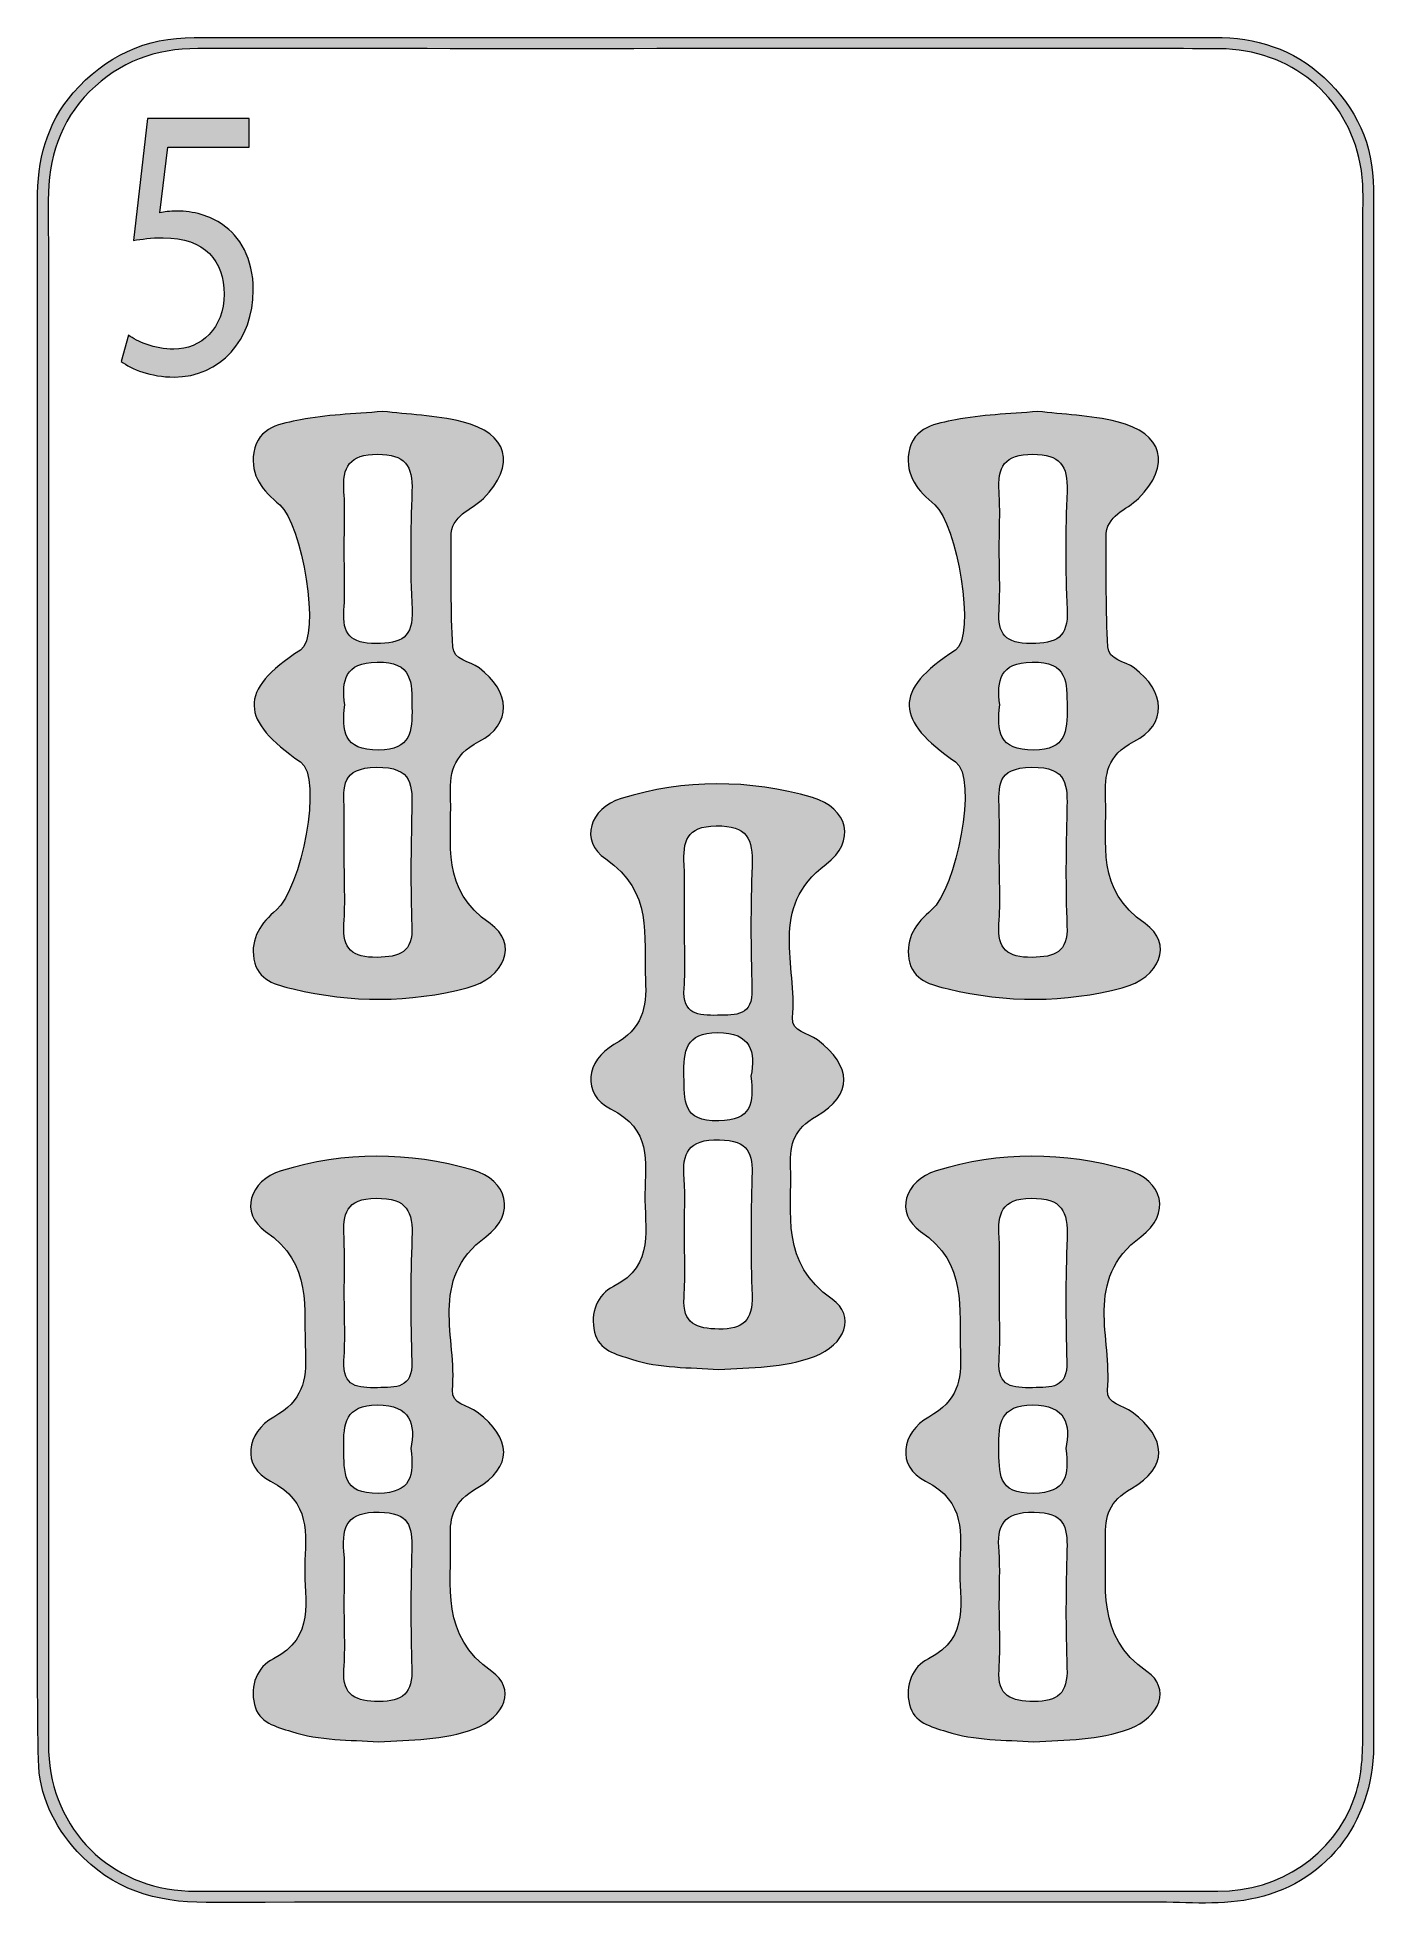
# Model space of a CAD drawing. Extents: x 2692 to 3002, y -981 to -547.
import ezdxf

# ---------------------------------------------------------------- set-up
doc = ezdxf.new("R2010")
doc.units = 0
doc.header["$MEASUREMENT"] = 0
doc.layers.add('Layer 1', color=7, linetype='Continuous', lineweight=0)

msp = doc.modelspace()

# ---------------------------------------------------------------- hatches: boundary and pattern name
at = {"layer": 'Layer 1', "true_color": 0x000000, "transparency": 33554687}
h = msp.add_hatch(color=18, dxfattribs=at)
h.dxf.hatch_style = 2
edge = h.paths.add_edge_path()
edge.add_spline(control_points=[(3000.02, -763.73), (3000.02, -763.73), (2999.97, -763.73), (2999.97, -763.73), (2999.97, -823.12), (2999.96, -882.52), (2999.98, -941.92), (2999.98, -946.93), (2999.68, -951.88), (2997.91, -956.65), (2993.11, -969.61), (2980.68, -978.05), (2966.25, -978.05), (2888.99, -978.04), (2811.72, -978.03), (2734.46, -978.02), (2731.91, -978.02), (2729.35, -978.08), (2726.8, -977.99), (2708.62, -977.34), (2694.94, -963.71), (2694.22, -945.55), (2694.18, -944.62), (2694.2, -943.7), (2694.2, -942.76), (2694.2, -823.39), (2694.22, -704.01), (2694.16, -584.63), (2694.16, -574.9), (2696.78, -566.36), (2703.78, -559.37), (2710.74, -552.44), (2719.15, -549.36), (2728.92, -549.37), (2785.88, -549.42), (2842.85, -549.39), (2899.8, -549.39), (2922.08, -549.39), (2944.36, -549.3), (2966.63, -549.43), (2983.18, -549.52), (2996.27, -560.34), (2999.38, -576.17), (3000.22, -580.41), (3000, -584.72), (3000.01, -589), (3000.02, -647.24), (3000.02, -705.49), (3000.02, -763.73)], knot_values=[0, 0, 0, 0, 1, 1, 1, 2, 2, 2, 3, 3, 3, 4, 4, 4, 5, 5, 5, 6, 6, 6, 7, 7, 7, 8, 8, 8, 9, 9, 9, 10, 10, 10, 11, 11, 11, 12, 12, 12, 13, 13, 13, 14, 14, 14, 15, 15, 15, 16, 16, 16, 16], degree=3, periodic=0)
edge = h.paths.add_edge_path()
edge.add_spline(control_points=[(3002.45, -815.57), (3002.45, -737.72), (3002.47, -659.87), (3002.45, -582.03), (3002.45, -571.72), (2998.5, -563.11), (2990.96, -556.11), (2983.78, -549.44), (2975.14, -546.77), (2965.49, -546.79), (2945.42, -546.82), (2925.35, -546.82), (2905.28, -546.82), (2846.22, -546.82), (2787.17, -546.8), (2728.11, -546.8), (2716.77, -546.8), (2707.39, -551.13), (2699.97, -559.69), (2693.69, -566.91), (2691.61, -575.42), (2691.63, -584.81), (2691.71, -644.33), (2691.67, -703.85), (2691.67, -763.36), (2691.67, -813.02), (2691.65, -862.68), (2691.68, -912.33), (2691.68, -924.04), (2691.61, -935.76), (2691.85, -947.47), (2692.02, -955.68), (2695.37, -962.72), (2700.89, -968.77), (2708.96, -977.63), (2719.16, -980.68), (2730.9, -980.65), (2803.87, -980.54), (2876.85, -980.63), (2949.82, -980.56), (2957.82, -980.54), (2965.88, -981.39), (2973.8, -979.92), (2990.84, -976.75), (3002.45, -962.3), (3002.46, -944.35), (3002.5, -901.43), (3002.45, -858.5), (3002.45, -815.57)], knot_values=[0, 0, 0, 0, 1, 1, 1, 2, 2, 2, 3, 3, 3, 4, 4, 4, 5, 5, 5, 6, 6, 6, 7, 7, 7, 8, 8, 8, 9, 9, 9, 10, 10, 10, 11, 11, 11, 12, 12, 12, 13, 13, 13, 14, 14, 14, 15, 15, 15, 16, 16, 16, 16], degree=3, periodic=0)
at = {"layer": 'Layer 1', "true_color": 0x831618, "transparency": 33554687}
h = msp.add_hatch(color=246, dxfattribs=at)
h.dxf.hatch_style = 2
edge = h.paths.add_edge_path()
edge.add_spline(control_points=[(2740.86, -572.35), (2740.86, -572.35), (2721.99, -572.35), (2721.99, -572.35), (2721.99, -572.35), (2720.09, -587.55), (2720.09, -587.55), (2721.23, -587.37), (2722.29, -587.19), (2724.12, -587.19), (2727.92, -587.19), (2731.73, -588.19), (2734.77, -590.37), (2738.65, -593.01), (2741.85, -598.11), (2741.85, -605.58), (2741.85, -617.14), (2734.16, -625.79), (2723.44, -625.79), (2718.03, -625.79), (2713.47, -623.97), (2711.11, -622.15), (2711.11, -622.15), (2712.78, -616.05), (2712.78, -616.05), (2714.84, -617.5), (2718.87, -619.32), (2723.36, -619.32), (2729.67, -619.32), (2735.08, -614.41), (2735.08, -606.49), (2735, -598.84), (2730.74, -593.38), (2720.85, -593.38), (2718.03, -593.38), (2715.83, -593.74), (2714, -594.01), (2714, -594.01), (2717.2, -565.61), (2717.2, -565.61), (2717.2, -565.61), (2740.86, -565.61), (2740.86, -565.61), (2740.86, -565.61), (2740.86, -572.35), (2740.86, -572.35)], knot_values=[0, 0, 0, 0, 1, 1, 1, 2, 2, 2, 3, 3, 3, 4, 4, 4, 5, 5, 5, 6, 6, 6, 7, 7, 7, 8, 8, 8, 9, 9, 9, 10, 10, 10, 11, 11, 11, 12, 12, 12, 13, 13, 13, 14, 14, 14, 15, 15, 15, 15], degree=3, periodic=0)
at = {"layer": 'Layer 1', "true_color": 0x0f592d, "transparency": 33554687}
h = msp.add_hatch(color=118, dxfattribs=at)
h.dxf.hatch_style = 2
edge = h.paths.add_edge_path()
edge.add_spline(control_points=[(2763.12, -702.08), (2762.4, -708.01), (2762.77, -712.66), (2771.03, -712.56), (2778.64, -712.47), (2778.8, -708.26), (2778.77, -702.64), (2778.74, -696.8), (2778.99, -691.96), (2770.64, -692.1), (2763.04, -692.23), (2762.43, -696.33), (2763.12, -702.08)], knot_values=[0, 0, 0, 0, 1, 1, 1, 2, 2, 2, 3, 3, 3, 4, 4, 4, 4], degree=3, periodic=0)
edge = h.paths.add_edge_path()
edge.add_spline(control_points=[(2763.01, -737.67), (2763.01, -742.8), (2763.29, -747.94), (2762.94, -753.05), (2762.53, -758.88), (2764.91, -760.87), (2770.64, -760.79), (2775.95, -760.71), (2779.01, -759.65), (2778.75, -753.43), (2778.38, -744.56), (2778.52, -735.66), (2778.72, -726.78), (2778.86, -720.9), (2779.09, -716.45), (2770.51, -716.56), (2762.29, -716.66), (2762.86, -721.09), (2762.98, -726.39), (2763.07, -730.15), (2763, -733.91), (2763.01, -737.67)], knot_values=[0, 0, 0, 0, 1, 1, 1, 2, 2, 2, 3, 3, 3, 4, 4, 4, 5, 5, 5, 6, 6, 6, 7, 7, 7, 7], degree=3, periodic=0)
edge = h.paths.add_edge_path()
edge.add_spline(control_points=[(2763, -665.74), (2763, -670.5), (2763.26, -675.27), (2762.94, -680), (2762.55, -685.61), (2764.46, -687.8), (2770.4, -687.78), (2776.32, -687.76), (2779.12, -686.41), (2778.78, -679.86), (2778.32, -670.71), (2778.4, -661.51), (2778.77, -652.35), (2779.01, -646.35), (2777.12, -643.76), (2770.77, -643.75), (2764.27, -643.75), (2762.51, -646.65), (2762.94, -652.5), (2763.26, -656.89), (2763, -661.32), (2763, -665.74)], knot_values=[0, 0, 0, 0, 1, 1, 1, 2, 2, 2, 3, 3, 3, 4, 4, 4, 5, 5, 5, 6, 6, 6, 7, 7, 7, 7], degree=3, periodic=0)
edge = h.paths.add_edge_path()
edge.add_spline(control_points=[(2772, -633.79), (2777.64, -634.48), (2784.21, -634.66), (2790.44, -636.2), (2801.23, -638.86), (2803.04, -646.3), (2795.37, -654.04), (2792.62, -656.81), (2787.79, -657.87), (2787.85, -663.01), (2787.94, -671.54), (2787.77, -680.08), (2788.25, -688.58), (2788.42, -691.6), (2792.24, -691.88), (2794.36, -693.46), (2801.71, -698.93), (2802.23, -706.57), (2794.33, -710.6), (2787.96, -713.85), (2787.56, -718.18), (2787.74, -723.85), (2788.08, -734.37), (2785.41, -745.02), (2796.92, -752.94), (2803.62, -757.54), (2800.39, -765.57), (2791.62, -767.87), (2778.21, -771.37), (2764.62, -771.39), (2751.12, -768.13), (2747.19, -767.18), (2742.83, -766.2), (2741.98, -761.22), (2741.15, -756.33), (2743.64, -752.81), (2747.25, -749.74), (2752.84, -745), (2758.19, -719), (2752.82, -715.31), (2738.87, -705.72), (2738.01, -698.78), (2752.81, -689.33), (2757.77, -686.16), (2753.03, -659.74), (2747.99, -655.53), (2744.14, -652.31), (2741.09, -648.76), (2741.96, -643.37), (2742.94, -637.26), (2748.42, -636.64), (2752.84, -635.74), (2758.82, -634.52), (2765.02, -634.44), (2772, -633.79)], knot_values=[0, 0, 0, 0, 1, 1, 1, 2, 2, 2, 3, 3, 3, 4, 4, 4, 5, 5, 5, 6, 6, 6, 7, 7, 7, 8, 8, 8, 9, 9, 9, 10, 10, 10, 11, 11, 11, 12, 12, 12, 13, 13, 13, 14, 14, 14, 15, 15, 15, 16, 16, 16, 17, 17, 17, 18, 18, 18, 18], degree=3, periodic=0)
h = msp.add_hatch(color=118, dxfattribs=at)
h.dxf.hatch_style = 2
edge = h.paths.add_edge_path()
edge.add_spline(control_points=[(2915.51, -702.08), (2914.8, -708.01), (2915.17, -712.66), (2923.43, -712.56), (2931.03, -712.47), (2931.2, -708.26), (2931.17, -702.64), (2931.14, -696.8), (2931.39, -691.96), (2923.03, -692.1), (2915.44, -692.23), (2914.83, -696.33), (2915.51, -702.08)], knot_values=[0, 0, 0, 0, 1, 1, 1, 2, 2, 2, 3, 3, 3, 4, 4, 4, 4], degree=3, periodic=0)
edge = h.paths.add_edge_path()
edge.add_spline(control_points=[(2915.41, -737.67), (2915.41, -742.8), (2915.69, -747.94), (2915.33, -753.05), (2914.93, -758.88), (2917.31, -760.87), (2923.04, -760.79), (2928.35, -760.71), (2931.41, -759.65), (2931.15, -753.43), (2930.78, -744.56), (2930.92, -735.66), (2931.12, -726.78), (2931.25, -720.9), (2931.49, -716.45), (2922.91, -716.56), (2914.68, -716.66), (2915.26, -721.09), (2915.38, -726.39), (2915.47, -730.15), (2915.4, -733.91), (2915.41, -737.67)], knot_values=[0, 0, 0, 0, 1, 1, 1, 2, 2, 2, 3, 3, 3, 4, 4, 4, 5, 5, 5, 6, 6, 6, 7, 7, 7, 7], degree=3, periodic=0)
edge = h.paths.add_edge_path()
edge.add_spline(control_points=[(2915.4, -665.74), (2915.4, -670.5), (2915.66, -675.27), (2915.34, -680), (2914.95, -685.61), (2916.86, -687.8), (2922.8, -687.78), (2928.72, -687.76), (2931.51, -686.41), (2931.18, -679.86), (2930.72, -670.71), (2930.8, -661.51), (2931.17, -652.35), (2931.41, -646.35), (2929.52, -643.76), (2923.17, -643.75), (2916.67, -643.75), (2914.9, -646.65), (2915.34, -652.5), (2915.66, -656.89), (2915.4, -661.32), (2915.4, -665.74)], knot_values=[0, 0, 0, 0, 1, 1, 1, 2, 2, 2, 3, 3, 3, 4, 4, 4, 5, 5, 5, 6, 6, 6, 7, 7, 7, 7], degree=3, periodic=0)
edge = h.paths.add_edge_path()
edge.add_spline(control_points=[(2924.39, -633.79), (2930.04, -634.48), (2936.61, -634.66), (2942.83, -636.2), (2953.63, -638.86), (2955.44, -646.3), (2947.77, -654.04), (2945.02, -656.81), (2940.19, -657.87), (2940.25, -663.01), (2940.34, -671.54), (2940.16, -680.08), (2940.64, -688.58), (2940.82, -691.6), (2944.64, -691.88), (2946.76, -693.46), (2954.1, -698.93), (2954.63, -706.57), (2946.73, -710.6), (2940.36, -713.85), (2939.96, -718.18), (2940.14, -723.85), (2940.48, -734.37), (2937.8, -745.02), (2949.32, -752.94), (2956.02, -757.54), (2952.78, -765.57), (2944.02, -767.87), (2930.61, -771.37), (2917.02, -771.39), (2903.52, -768.13), (2899.59, -767.18), (2895.22, -766.2), (2894.38, -761.22), (2893.55, -756.33), (2896.04, -752.81), (2899.65, -749.74), (2905.23, -745), (2910.59, -719), (2905.22, -715.31), (2891.27, -705.72), (2890.41, -698.78), (2905.2, -689.33), (2910.16, -686.16), (2905.43, -659.74), (2900.39, -655.53), (2896.54, -652.31), (2893.49, -648.76), (2894.36, -643.37), (2895.34, -637.26), (2900.82, -636.64), (2905.24, -635.74), (2911.22, -634.52), (2917.42, -634.44), (2924.39, -633.79)], knot_values=[0, 0, 0, 0, 1, 1, 1, 2, 2, 2, 3, 3, 3, 4, 4, 4, 5, 5, 5, 6, 6, 6, 7, 7, 7, 8, 8, 8, 9, 9, 9, 10, 10, 10, 11, 11, 11, 12, 12, 12, 13, 13, 13, 14, 14, 14, 15, 15, 15, 16, 16, 16, 17, 17, 17, 18, 18, 18, 18], degree=3, periodic=0)
at = {"layer": 'Layer 1', "true_color": 0x831618, "transparency": 33554687}
h = msp.add_hatch(color=246, dxfattribs=at)
h.dxf.hatch_style = 2
edge = h.paths.add_edge_path()
edge.add_spline(control_points=[(2857.62, -788.45), (2858.71, -782.84), (2857.78, -778.27), (2849.82, -778.29), (2842.45, -778.3), (2841.9, -782.59), (2842.04, -788.34), (2842.17, -794.05), (2841.54, -799), (2850.12, -798.85), (2857.8, -798.71), (2858.36, -794.76), (2857.62, -788.45)], knot_values=[0, 0, 0, 0, 1, 1, 1, 2, 2, 2, 3, 3, 3, 4, 4, 4, 4], degree=3, periodic=0)
edge = h.paths.add_edge_path()
edge.add_spline(control_points=[(2842.15, -752.61), (2842.15, -757.73), (2842.42, -762.88), (2842.08, -767.98), (2841.67, -774.14), (2845.32, -774.34), (2849.87, -774.27), (2854.22, -774.21), (2858.06, -774.48), (2857.86, -768.17), (2857.56, -758.61), (2857.53, -749.03), (2857.9, -739.47), (2858.13, -733.26), (2856.77, -730.12), (2849.54, -730.2), (2842.48, -730.29), (2841.82, -733.86), (2842.09, -739.28), (2842.31, -743.71), (2842.13, -748.16), (2842.15, -752.61)], knot_values=[0, 0, 0, 0, 1, 1, 1, 2, 2, 2, 3, 3, 3, 4, 4, 4, 5, 5, 5, 6, 6, 6, 7, 7, 7, 7], degree=3, periodic=0)
edge = h.paths.add_edge_path()
edge.add_spline(control_points=[(2842.14, -824.59), (2842.14, -829.69), (2842.42, -834.8), (2842.07, -839.87), (2841.64, -846.07), (2844.96, -847.2), (2850.17, -847.27), (2855.78, -847.34), (2858.1, -845.26), (2857.88, -839.47), (2857.55, -830.31), (2857.6, -821.12), (2857.87, -811.96), (2858.04, -806.39), (2857.16, -803.34), (2850.28, -803.23), (2842.96, -803.12), (2841.59, -806.25), (2842.07, -812.37), (2842.39, -816.42), (2842.13, -820.52), (2842.14, -824.59)], knot_values=[0, 0, 0, 0, 1, 1, 1, 2, 2, 2, 3, 3, 3, 4, 4, 4, 5, 5, 5, 6, 6, 6, 7, 7, 7, 7], degree=3, periodic=0)
edge = h.paths.add_edge_path()
edge.add_spline(control_points=[(2850.13, -856.67), (2843.33, -856.14), (2836.45, -856.44), (2829.83, -854.27), (2826.22, -853.09), (2822.28, -852.28), (2821.24, -847.97), (2820.16, -843.51), (2821.87, -839.23), (2825.66, -837.33), (2835.5, -832.39), (2832.79, -823.66), (2832.95, -815.83), (2833.1, -808.25), (2834.54, -800.86), (2824.97, -796.04), (2818.12, -792.58), (2819.32, -784.7), (2825.76, -781.09), (2832.42, -777.36), (2833.4, -772.63), (2833.09, -766.07), (2832.6, -755.81), (2834.95, -745.46), (2823.83, -737.9), (2817.69, -733.72), (2820.09, -726.09), (2827.46, -723.82), (2842.16, -719.28), (2857.19, -719.36), (2871.93, -723.61), (2880.24, -726.02), (2882.23, -733.84), (2875.09, -739.14), (2861.53, -749.2), (2868.5, -762.72), (2867.3, -774.82), (2866.98, -778.08), (2870.99, -778.39), (2873.08, -779.97), (2881.15, -786.07), (2881.49, -792.74), (2872.86, -797.74), (2867.74, -800.7), (2866.66, -804.08), (2866.84, -809.25), (2867.24, -820.45), (2864.37, -831.89), (2876.49, -840.3), (2882.07, -844.17), (2879.58, -850.94), (2872.4, -853.62), (2865.22, -856.31), (2857.63, -856.21), (2850.13, -856.67)], knot_values=[0, 0, 0, 0, 1, 1, 1, 2, 2, 2, 3, 3, 3, 4, 4, 4, 5, 5, 5, 6, 6, 6, 7, 7, 7, 8, 8, 8, 9, 9, 9, 10, 10, 10, 11, 11, 11, 12, 12, 12, 13, 13, 13, 14, 14, 14, 15, 15, 15, 16, 16, 16, 17, 17, 17, 18, 18, 18, 18], degree=3, periodic=0)
at = {"layer": 'Layer 1', "true_color": 0x0f592d, "transparency": 33554687}
h = msp.add_hatch(color=118, dxfattribs=at)
h.dxf.hatch_style = 2
edge = h.paths.add_edge_path()
edge.add_spline(control_points=[(2778.5, -875.08), (2779.58, -869.46), (2778.65, -864.9), (2770.69, -864.92), (2763.32, -864.93), (2762.77, -869.22), (2762.91, -874.96), (2763.04, -880.68), (2762.41, -885.63), (2770.99, -885.48), (2778.67, -885.34), (2779.23, -881.39), (2778.5, -875.08)], knot_values=[0, 0, 0, 0, 1, 1, 1, 2, 2, 2, 3, 3, 3, 4, 4, 4, 4], degree=3, periodic=0)
edge = h.paths.add_edge_path()
edge.add_spline(control_points=[(2763.02, -839.23), (2763.02, -844.36), (2763.29, -849.51), (2762.95, -854.61), (2762.54, -860.76), (2766.2, -860.97), (2770.74, -860.9), (2775.09, -860.84), (2778.93, -861.11), (2778.73, -854.8), (2778.43, -845.24), (2778.4, -835.66), (2778.77, -826.1), (2779, -819.88), (2777.64, -816.75), (2770.42, -816.83), (2763.35, -816.92), (2762.69, -820.49), (2762.96, -825.91), (2763.18, -830.34), (2763, -834.79), (2763.02, -839.23)], knot_values=[0, 0, 0, 0, 1, 1, 1, 2, 2, 2, 3, 3, 3, 4, 4, 4, 5, 5, 5, 6, 6, 6, 7, 7, 7, 7], degree=3, periodic=0)
edge = h.paths.add_edge_path()
edge.add_spline(control_points=[(2763.01, -911.22), (2763.01, -916.32), (2763.29, -921.43), (2762.94, -926.5), (2762.51, -932.7), (2765.83, -933.83), (2771.04, -933.9), (2776.65, -933.97), (2778.97, -931.89), (2778.75, -926.1), (2778.42, -916.94), (2778.47, -907.75), (2778.74, -898.59), (2778.91, -893.02), (2778.03, -889.96), (2771.15, -889.86), (2763.84, -889.74), (2762.46, -892.88), (2762.94, -899), (2763.26, -903.05), (2763, -907.14), (2763.01, -911.22)], knot_values=[0, 0, 0, 0, 1, 1, 1, 2, 2, 2, 3, 3, 3, 4, 4, 4, 5, 5, 5, 6, 6, 6, 7, 7, 7, 7], degree=3, periodic=0)
edge = h.paths.add_edge_path()
edge.add_spline(control_points=[(2771, -943.29), (2764.2, -942.77), (2757.32, -943.06), (2750.7, -940.89), (2747.09, -939.71), (2743.15, -938.91), (2742.11, -934.6), (2741.03, -930.14), (2742.74, -925.86), (2746.53, -923.95), (2756.37, -919.02), (2753.66, -910.29), (2753.82, -902.46), (2753.98, -894.88), (2755.41, -887.49), (2745.85, -882.66), (2738.99, -879.2), (2740.19, -871.33), (2746.63, -867.72), (2753.29, -863.99), (2754.27, -859.26), (2753.96, -852.7), (2753.47, -842.44), (2755.83, -832.09), (2744.7, -824.53), (2738.56, -820.35), (2740.96, -812.72), (2748.33, -810.45), (2763.03, -805.91), (2778.06, -805.98), (2792.8, -810.24), (2801.11, -812.64), (2803.1, -820.47), (2795.96, -825.77), (2782.4, -835.83), (2789.37, -849.35), (2788.17, -861.45), (2787.85, -864.71), (2791.86, -865.02), (2793.95, -866.6), (2802.02, -872.7), (2802.36, -879.37), (2793.73, -884.36), (2788.61, -887.33), (2787.53, -890.71), (2787.71, -895.88), (2788.11, -907.08), (2785.24, -918.52), (2797.36, -926.93), (2802.94, -930.8), (2800.45, -937.56), (2793.27, -940.25), (2786.09, -942.94), (2778.5, -942.84), (2771, -943.29)], knot_values=[0, 0, 0, 0, 1, 1, 1, 2, 2, 2, 3, 3, 3, 4, 4, 4, 5, 5, 5, 6, 6, 6, 7, 7, 7, 8, 8, 8, 9, 9, 9, 10, 10, 10, 11, 11, 11, 12, 12, 12, 13, 13, 13, 14, 14, 14, 15, 15, 15, 16, 16, 16, 17, 17, 17, 18, 18, 18, 18], degree=3, periodic=0)
h = msp.add_hatch(color=118, dxfattribs=at)
h.dxf.hatch_style = 2
edge = h.paths.add_edge_path()
edge.add_spline(control_points=[(2930.89, -875.08), (2931.97, -869.46), (2931.05, -864.9), (2923.09, -864.92), (2915.72, -864.93), (2915.17, -869.22), (2915.3, -874.96), (2915.44, -880.68), (2914.81, -885.63), (2923.39, -885.48), (2931.06, -885.34), (2931.63, -881.39), (2930.89, -875.08)], knot_values=[0, 0, 0, 0, 1, 1, 1, 2, 2, 2, 3, 3, 3, 4, 4, 4, 4], degree=3, periodic=0)
edge = h.paths.add_edge_path()
edge.add_spline(control_points=[(2915.42, -839.23), (2915.42, -844.36), (2915.69, -849.51), (2915.35, -854.61), (2914.94, -860.76), (2918.59, -860.97), (2923.14, -860.9), (2927.49, -860.84), (2931.33, -861.11), (2931.13, -854.8), (2930.83, -845.24), (2930.8, -835.66), (2931.17, -826.1), (2931.4, -819.88), (2930.04, -816.75), (2922.81, -816.83), (2915.75, -816.92), (2915.08, -820.49), (2915.35, -825.91), (2915.58, -830.34), (2915.4, -834.79), (2915.42, -839.23)], knot_values=[0, 0, 0, 0, 1, 1, 1, 2, 2, 2, 3, 3, 3, 4, 4, 4, 5, 5, 5, 6, 6, 6, 7, 7, 7, 7], degree=3, periodic=0)
edge = h.paths.add_edge_path()
edge.add_spline(control_points=[(2915.41, -911.22), (2915.41, -916.32), (2915.69, -921.43), (2915.34, -926.5), (2914.9, -932.7), (2918.23, -933.83), (2923.44, -933.9), (2929.05, -933.97), (2931.37, -931.89), (2931.15, -926.1), (2930.82, -916.94), (2930.87, -907.75), (2931.14, -898.59), (2931.31, -893.02), (2930.43, -889.96), (2923.54, -889.86), (2916.23, -889.74), (2914.86, -892.88), (2915.34, -899), (2915.66, -903.05), (2915.4, -907.14), (2915.41, -911.22)], knot_values=[0, 0, 0, 0, 1, 1, 1, 2, 2, 2, 3, 3, 3, 4, 4, 4, 5, 5, 5, 6, 6, 6, 7, 7, 7, 7], degree=3, periodic=0)
edge = h.paths.add_edge_path()
edge.add_spline(control_points=[(2923.4, -943.29), (2916.6, -942.77), (2909.72, -943.06), (2903.09, -940.89), (2899.48, -939.71), (2895.55, -938.91), (2894.51, -934.6), (2893.43, -930.14), (2895.14, -925.86), (2898.93, -923.95), (2908.77, -919.02), (2906.05, -910.29), (2906.22, -902.46), (2906.37, -894.88), (2907.81, -887.49), (2898.24, -882.66), (2891.38, -879.2), (2892.59, -871.33), (2899.03, -867.72), (2905.68, -863.99), (2906.67, -859.26), (2906.36, -852.7), (2905.87, -842.44), (2908.22, -832.09), (2897.1, -824.53), (2890.96, -820.35), (2893.36, -812.72), (2900.73, -810.45), (2915.43, -805.91), (2930.46, -805.98), (2945.2, -810.24), (2953.51, -812.64), (2955.5, -820.47), (2948.35, -825.77), (2934.8, -835.83), (2941.77, -849.35), (2940.57, -861.45), (2940.25, -864.71), (2944.26, -865.02), (2946.35, -866.6), (2954.42, -872.7), (2954.76, -879.37), (2946.13, -884.36), (2941.01, -887.33), (2939.93, -890.71), (2940.11, -895.88), (2940.51, -907.08), (2937.64, -918.52), (2949.76, -926.93), (2955.33, -930.8), (2952.84, -937.56), (2945.67, -940.25), (2938.49, -942.94), (2930.9, -942.84), (2923.4, -943.29)], knot_values=[0, 0, 0, 0, 1, 1, 1, 2, 2, 2, 3, 3, 3, 4, 4, 4, 5, 5, 5, 6, 6, 6, 7, 7, 7, 8, 8, 8, 9, 9, 9, 10, 10, 10, 11, 11, 11, 12, 12, 12, 13, 13, 13, 14, 14, 14, 15, 15, 15, 16, 16, 16, 17, 17, 17, 18, 18, 18, 18], degree=3, periodic=0)

# ---------------------------------------------------------------- linework, layer by layer
at = {"layer": 'Layer 1'}
for points, knots in [([(3002.45, -815.57), (3002.45, -737.72), (3002.47, -659.87), (3002.45, -582.03), (3002.45, -571.72), (2998.5, -563.11), (2990.96, -556.11), (2983.78, -549.44), (2975.14, -546.77), (2965.49, -546.79), (2945.42, -546.82), (2925.35, -546.82), (2905.28, -546.82), (2846.22, -546.82), (2787.17, -546.8), (2728.11, -546.8), (2716.77, -546.8), (2707.39, -551.13), (2699.97, -559.69), (2693.69, -566.91), (2691.61, -575.42), (2691.63, -584.81), (2691.71, -644.33), (2691.67, -703.85), (2691.67, -763.36), (2691.67, -813.02), (2691.65, -862.68), (2691.68, -912.33), (2691.68, -924.04), (2691.61, -935.76), (2691.85, -947.47), (2692.02, -955.68), (2695.37, -962.72), (2700.89, -968.77), (2708.96, -977.63), (2719.16, -980.68), (2730.9, -980.65), (2803.87, -980.54), (2876.85, -980.63), (2949.82, -980.56), (2957.82, -980.54), (2965.88, -981.39), (2973.8, -979.92), (2990.84, -976.75), (3002.45, -962.3), (3002.46, -944.35), (3002.5, -901.43), (3002.45, -858.5), (3002.45, -815.57)], [0, 0, 0, 0, 1, 1, 1, 2, 2, 2, 3, 3, 3, 4, 4, 4, 5, 5, 5, 6, 6, 6, 7, 7, 7, 8, 8, 8, 9, 9, 9, 10, 10, 10, 11, 11, 11, 12, 12, 12, 13, 13, 13, 14, 14, 14, 15, 15, 15, 16, 16, 16, 16]), ([(3000.02, -763.73), (3000.02, -763.73), (2999.97, -763.73), (2999.97, -763.73), (2999.97, -823.12), (2999.96, -882.52), (2999.98, -941.92), (2999.98, -946.93), (2999.68, -951.88), (2997.91, -956.65), (2993.11, -969.61), (2980.68, -978.05), (2966.25, -978.05), (2888.99, -978.04), (2811.72, -978.03), (2734.46, -978.02), (2731.91, -978.02), (2729.35, -978.08), (2726.8, -977.99), (2708.62, -977.34), (2694.94, -963.71), (2694.22, -945.55), (2694.18, -944.62), (2694.2, -943.7), (2694.2, -942.76), (2694.2, -823.39), (2694.22, -704.01), (2694.16, -584.63), (2694.16, -574.9), (2696.78, -566.36), (2703.78, -559.37), (2710.74, -552.44), (2719.15, -549.36), (2728.92, -549.37), (2785.88, -549.42), (2842.85, -549.39), (2899.8, -549.39), (2922.08, -549.39), (2944.36, -549.3), (2966.63, -549.43), (2983.18, -549.52), (2996.27, -560.34), (2999.38, -576.17), (3000.22, -580.41), (3000, -584.72), (3000.01, -589), (3000.02, -647.24), (3000.02, -705.49), (3000.02, -763.73)], [0, 0, 0, 0, 1, 1, 1, 2, 2, 2, 3, 3, 3, 4, 4, 4, 5, 5, 5, 6, 6, 6, 7, 7, 7, 8, 8, 8, 9, 9, 9, 10, 10, 10, 11, 11, 11, 12, 12, 12, 13, 13, 13, 14, 14, 14, 15, 15, 15, 16, 16, 16, 16]), ([(3000.02, -763.73), (3000.02, -763.73), (2999.97, -763.73), (2999.97, -763.73), (2999.97, -823.12), (2999.96, -882.52), (2999.98, -941.92), (2999.98, -946.93), (2999.68, -951.88), (2997.91, -956.65), (2993.11, -969.61), (2980.68, -978.05), (2966.25, -978.05), (2888.99, -978.04), (2811.72, -978.03), (2734.46, -978.02), (2731.91, -978.02), (2729.35, -978.08), (2726.8, -977.99), (2708.62, -977.34), (2694.94, -963.71), (2694.22, -945.55), (2694.18, -944.62), (2694.2, -943.7), (2694.2, -942.76), (2694.2, -823.39), (2694.22, -704.01), (2694.16, -584.63), (2694.16, -574.9), (2696.78, -566.36), (2703.78, -559.37), (2710.74, -552.44), (2719.15, -549.36), (2728.92, -549.37), (2785.88, -549.42), (2842.85, -549.39), (2899.8, -549.39), (2922.08, -549.39), (2944.36, -549.3), (2966.63, -549.43), (2983.18, -549.52), (2996.27, -560.34), (2999.38, -576.17), (3000.22, -580.41), (3000, -584.72), (3000.01, -589), (3000.02, -647.24), (3000.02, -705.49), (3000.02, -763.73)], [0, 0, 0, 0, 1, 1, 1, 2, 2, 2, 3, 3, 3, 4, 4, 4, 5, 5, 5, 6, 6, 6, 7, 7, 7, 8, 8, 8, 9, 9, 9, 10, 10, 10, 11, 11, 11, 12, 12, 12, 13, 13, 13, 14, 14, 14, 15, 15, 15, 16, 16, 16, 16]), ([(2740.86, -572.35), (2740.86, -572.35), (2721.99, -572.35), (2721.99, -572.35), (2721.99, -572.35), (2720.09, -587.55), (2720.09, -587.55), (2721.23, -587.37), (2722.29, -587.19), (2724.12, -587.19), (2727.92, -587.19), (2731.73, -588.19), (2734.77, -590.37), (2738.65, -593.01), (2741.85, -598.11), (2741.85, -605.58), (2741.85, -617.14), (2734.16, -625.79), (2723.44, -625.79), (2718.03, -625.79), (2713.47, -623.97), (2711.11, -622.15), (2711.11, -622.15), (2712.78, -616.05), (2712.78, -616.05), (2714.84, -617.5), (2718.87, -619.32), (2723.36, -619.32), (2729.67, -619.32), (2735.08, -614.41), (2735.08, -606.49), (2735, -598.84), (2730.74, -593.38), (2720.85, -593.38), (2718.03, -593.38), (2715.83, -593.74), (2714, -594.01), (2714, -594.01), (2717.2, -565.61), (2717.2, -565.61), (2717.2, -565.61), (2740.86, -565.61), (2740.86, -565.61), (2740.86, -565.61), (2740.86, -572.35), (2740.86, -572.35)], [0, 0, 0, 0, 1, 1, 1, 2, 2, 2, 3, 3, 3, 4, 4, 4, 5, 5, 5, 6, 6, 6, 7, 7, 7, 8, 8, 8, 9, 9, 9, 10, 10, 10, 11, 11, 11, 12, 12, 12, 13, 13, 13, 14, 14, 14, 15, 15, 15, 15]), ([(2772, -633.79), (2777.64, -634.48), (2784.21, -634.66), (2790.44, -636.2), (2801.23, -638.86), (2803.04, -646.3), (2795.37, -654.04), (2792.62, -656.81), (2787.79, -657.87), (2787.85, -663.01), (2787.94, -671.54), (2787.77, -680.08), (2788.25, -688.58), (2788.42, -691.6), (2792.24, -691.88), (2794.36, -693.46), (2801.71, -698.93), (2802.23, -706.57), (2794.33, -710.6), (2787.96, -713.85), (2787.56, -718.18), (2787.74, -723.85), (2788.08, -734.37), (2785.41, -745.02), (2796.92, -752.94), (2803.62, -757.54), (2800.39, -765.57), (2791.62, -767.87), (2778.21, -771.37), (2764.62, -771.39), (2751.12, -768.13), (2747.19, -767.18), (2742.83, -766.2), (2741.98, -761.22), (2741.15, -756.33), (2743.64, -752.81), (2747.25, -749.74), (2752.84, -745), (2758.19, -719), (2752.82, -715.31), (2738.87, -705.72), (2738.01, -698.78), (2752.81, -689.33), (2757.77, -686.16), (2753.03, -659.74), (2747.99, -655.53), (2744.14, -652.31), (2741.09, -648.76), (2741.96, -643.37), (2742.94, -637.26), (2748.42, -636.64), (2752.84, -635.74), (2758.82, -634.52), (2765.02, -634.44), (2772, -633.79)], [0, 0, 0, 0, 1, 1, 1, 2, 2, 2, 3, 3, 3, 4, 4, 4, 5, 5, 5, 6, 6, 6, 7, 7, 7, 8, 8, 8, 9, 9, 9, 10, 10, 10, 11, 11, 11, 12, 12, 12, 13, 13, 13, 14, 14, 14, 15, 15, 15, 16, 16, 16, 17, 17, 17, 18, 18, 18, 18]), ([(2924.39, -633.79), (2930.04, -634.48), (2936.61, -634.66), (2942.83, -636.2), (2953.63, -638.86), (2955.44, -646.3), (2947.77, -654.04), (2945.02, -656.81), (2940.19, -657.87), (2940.25, -663.01), (2940.34, -671.54), (2940.16, -680.08), (2940.64, -688.58), (2940.82, -691.6), (2944.64, -691.88), (2946.76, -693.46), (2954.1, -698.93), (2954.63, -706.57), (2946.73, -710.6), (2940.36, -713.85), (2939.96, -718.18), (2940.14, -723.85), (2940.48, -734.37), (2937.8, -745.02), (2949.32, -752.94), (2956.02, -757.54), (2952.78, -765.57), (2944.02, -767.87), (2930.61, -771.37), (2917.02, -771.39), (2903.52, -768.13), (2899.59, -767.18), (2895.22, -766.2), (2894.38, -761.22), (2893.55, -756.33), (2896.04, -752.81), (2899.65, -749.74), (2905.23, -745), (2910.59, -719), (2905.22, -715.31), (2891.27, -705.72), (2890.41, -698.78), (2905.2, -689.33), (2910.16, -686.16), (2905.43, -659.74), (2900.39, -655.53), (2896.54, -652.31), (2893.49, -648.76), (2894.36, -643.37), (2895.34, -637.26), (2900.82, -636.64), (2905.24, -635.74), (2911.22, -634.52), (2917.42, -634.44), (2924.39, -633.79)], [0, 0, 0, 0, 1, 1, 1, 2, 2, 2, 3, 3, 3, 4, 4, 4, 5, 5, 5, 6, 6, 6, 7, 7, 7, 8, 8, 8, 9, 9, 9, 10, 10, 10, 11, 11, 11, 12, 12, 12, 13, 13, 13, 14, 14, 14, 15, 15, 15, 16, 16, 16, 17, 17, 17, 18, 18, 18, 18]), ([(2763, -665.74), (2763, -670.5), (2763.26, -675.27), (2762.94, -680), (2762.55, -685.61), (2764.46, -687.8), (2770.4, -687.78), (2776.32, -687.76), (2779.12, -686.41), (2778.78, -679.86), (2778.32, -670.71), (2778.4, -661.51), (2778.77, -652.35), (2779.01, -646.35), (2777.12, -643.76), (2770.77, -643.75), (2764.27, -643.75), (2762.51, -646.65), (2762.94, -652.5), (2763.26, -656.89), (2763, -661.32), (2763, -665.74)], [0, 0, 0, 0, 1, 1, 1, 2, 2, 2, 3, 3, 3, 4, 4, 4, 5, 5, 5, 6, 6, 6, 7, 7, 7, 7]), ([(2915.4, -665.74), (2915.4, -670.5), (2915.66, -675.27), (2915.34, -680), (2914.95, -685.61), (2916.86, -687.8), (2922.8, -687.78), (2928.72, -687.76), (2931.51, -686.41), (2931.18, -679.86), (2930.72, -670.71), (2930.8, -661.51), (2931.17, -652.35), (2931.41, -646.35), (2929.52, -643.76), (2923.17, -643.75), (2916.67, -643.75), (2914.9, -646.65), (2915.34, -652.5), (2915.66, -656.89), (2915.4, -661.32), (2915.4, -665.74)], [0, 0, 0, 0, 1, 1, 1, 2, 2, 2, 3, 3, 3, 4, 4, 4, 5, 5, 5, 6, 6, 6, 7, 7, 7, 7]), ([(2763.12, -702.08), (2762.4, -708.01), (2762.77, -712.66), (2771.03, -712.56), (2778.64, -712.47), (2778.8, -708.26), (2778.77, -702.64), (2778.74, -696.8), (2778.99, -691.96), (2770.64, -692.1), (2763.04, -692.23), (2762.43, -696.33), (2763.12, -702.08)], [0, 0, 0, 0, 1, 1, 1, 2, 2, 2, 3, 3, 3, 4, 4, 4, 4]), ([(2915.51, -702.08), (2914.8, -708.01), (2915.17, -712.66), (2923.43, -712.56), (2931.03, -712.47), (2931.2, -708.26), (2931.17, -702.64), (2931.14, -696.8), (2931.39, -691.96), (2923.03, -692.1), (2915.44, -692.23), (2914.83, -696.33), (2915.51, -702.08)], [0, 0, 0, 0, 1, 1, 1, 2, 2, 2, 3, 3, 3, 4, 4, 4, 4]), ([(2763.01, -737.67), (2763.01, -742.8), (2763.29, -747.94), (2762.94, -753.05), (2762.53, -758.88), (2764.91, -760.87), (2770.64, -760.79), (2775.95, -760.71), (2779.01, -759.65), (2778.75, -753.43), (2778.38, -744.56), (2778.52, -735.66), (2778.72, -726.78), (2778.86, -720.9), (2779.09, -716.45), (2770.51, -716.56), (2762.29, -716.66), (2762.86, -721.09), (2762.98, -726.39), (2763.07, -730.15), (2763, -733.91), (2763.01, -737.67)], [0, 0, 0, 0, 1, 1, 1, 2, 2, 2, 3, 3, 3, 4, 4, 4, 5, 5, 5, 6, 6, 6, 7, 7, 7, 7]), ([(2915.41, -737.67), (2915.41, -742.8), (2915.69, -747.94), (2915.33, -753.05), (2914.93, -758.88), (2917.31, -760.87), (2923.04, -760.79), (2928.35, -760.71), (2931.41, -759.65), (2931.15, -753.43), (2930.78, -744.56), (2930.92, -735.66), (2931.12, -726.78), (2931.25, -720.9), (2931.49, -716.45), (2922.91, -716.56), (2914.68, -716.66), (2915.26, -721.09), (2915.38, -726.39), (2915.47, -730.15), (2915.4, -733.91), (2915.41, -737.67)], [0, 0, 0, 0, 1, 1, 1, 2, 2, 2, 3, 3, 3, 4, 4, 4, 5, 5, 5, 6, 6, 6, 7, 7, 7, 7]), ([(2850.13, -856.67), (2843.33, -856.14), (2836.45, -856.44), (2829.83, -854.27), (2826.22, -853.09), (2822.28, -852.28), (2821.24, -847.97), (2820.16, -843.51), (2821.87, -839.23), (2825.66, -837.33), (2835.5, -832.39), (2832.79, -823.66), (2832.95, -815.83), (2833.1, -808.25), (2834.54, -800.86), (2824.97, -796.04), (2818.12, -792.58), (2819.32, -784.7), (2825.76, -781.09), (2832.42, -777.36), (2833.4, -772.63), (2833.09, -766.07), (2832.6, -755.81), (2834.95, -745.46), (2823.83, -737.9), (2817.69, -733.72), (2820.09, -726.09), (2827.46, -723.82), (2842.16, -719.28), (2857.19, -719.36), (2871.93, -723.61), (2880.24, -726.02), (2882.23, -733.84), (2875.09, -739.14), (2861.53, -749.2), (2868.5, -762.72), (2867.3, -774.82), (2866.98, -778.08), (2870.99, -778.39), (2873.08, -779.97), (2881.15, -786.07), (2881.49, -792.74), (2872.86, -797.74), (2867.74, -800.7), (2866.66, -804.08), (2866.84, -809.25), (2867.24, -820.45), (2864.37, -831.89), (2876.49, -840.3), (2882.07, -844.17), (2879.58, -850.94), (2872.4, -853.62), (2865.22, -856.31), (2857.63, -856.21), (2850.13, -856.67)], [0, 0, 0, 0, 1, 1, 1, 2, 2, 2, 3, 3, 3, 4, 4, 4, 5, 5, 5, 6, 6, 6, 7, 7, 7, 8, 8, 8, 9, 9, 9, 10, 10, 10, 11, 11, 11, 12, 12, 12, 13, 13, 13, 14, 14, 14, 15, 15, 15, 16, 16, 16, 17, 17, 17, 18, 18, 18, 18]), ([(2842.15, -752.61), (2842.15, -757.73), (2842.42, -762.88), (2842.08, -767.98), (2841.67, -774.14), (2845.32, -774.34), (2849.87, -774.27), (2854.22, -774.21), (2858.06, -774.48), (2857.86, -768.17), (2857.56, -758.61), (2857.53, -749.03), (2857.9, -739.47), (2858.13, -733.26), (2856.77, -730.12), (2849.54, -730.2), (2842.48, -730.29), (2841.82, -733.86), (2842.09, -739.28), (2842.31, -743.71), (2842.13, -748.16), (2842.15, -752.61)], [0, 0, 0, 0, 1, 1, 1, 2, 2, 2, 3, 3, 3, 4, 4, 4, 5, 5, 5, 6, 6, 6, 7, 7, 7, 7]), ([(2857.62, -788.45), (2858.71, -782.84), (2857.78, -778.27), (2849.82, -778.29), (2842.45, -778.3), (2841.9, -782.59), (2842.04, -788.34), (2842.17, -794.05), (2841.54, -799), (2850.12, -798.85), (2857.8, -798.71), (2858.36, -794.76), (2857.62, -788.45)], [0, 0, 0, 0, 1, 1, 1, 2, 2, 2, 3, 3, 3, 4, 4, 4, 4]), ([(2842.14, -824.59), (2842.14, -829.69), (2842.42, -834.8), (2842.07, -839.87), (2841.64, -846.07), (2844.96, -847.2), (2850.17, -847.27), (2855.78, -847.34), (2858.1, -845.26), (2857.88, -839.47), (2857.55, -830.31), (2857.6, -821.12), (2857.87, -811.96), (2858.04, -806.39), (2857.16, -803.34), (2850.28, -803.23), (2842.96, -803.12), (2841.59, -806.25), (2842.07, -812.37), (2842.39, -816.42), (2842.13, -820.52), (2842.14, -824.59)], [0, 0, 0, 0, 1, 1, 1, 2, 2, 2, 3, 3, 3, 4, 4, 4, 5, 5, 5, 6, 6, 6, 7, 7, 7, 7]), ([(2771, -943.29), (2764.2, -942.77), (2757.32, -943.06), (2750.7, -940.89), (2747.09, -939.71), (2743.15, -938.91), (2742.11, -934.6), (2741.03, -930.14), (2742.74, -925.86), (2746.53, -923.95), (2756.37, -919.02), (2753.66, -910.29), (2753.82, -902.46), (2753.98, -894.88), (2755.41, -887.49), (2745.85, -882.66), (2738.99, -879.2), (2740.19, -871.33), (2746.63, -867.72), (2753.29, -863.99), (2754.27, -859.26), (2753.96, -852.7), (2753.47, -842.44), (2755.83, -832.09), (2744.7, -824.53), (2738.56, -820.35), (2740.96, -812.72), (2748.33, -810.45), (2763.03, -805.91), (2778.06, -805.98), (2792.8, -810.24), (2801.11, -812.64), (2803.1, -820.47), (2795.96, -825.77), (2782.4, -835.83), (2789.37, -849.35), (2788.17, -861.45), (2787.85, -864.71), (2791.86, -865.02), (2793.95, -866.6), (2802.02, -872.7), (2802.36, -879.37), (2793.73, -884.36), (2788.61, -887.33), (2787.53, -890.71), (2787.71, -895.88), (2788.11, -907.08), (2785.24, -918.52), (2797.36, -926.93), (2802.94, -930.8), (2800.45, -937.56), (2793.27, -940.25), (2786.09, -942.94), (2778.5, -942.84), (2771, -943.29)], [0, 0, 0, 0, 1, 1, 1, 2, 2, 2, 3, 3, 3, 4, 4, 4, 5, 5, 5, 6, 6, 6, 7, 7, 7, 8, 8, 8, 9, 9, 9, 10, 10, 10, 11, 11, 11, 12, 12, 12, 13, 13, 13, 14, 14, 14, 15, 15, 15, 16, 16, 16, 17, 17, 17, 18, 18, 18, 18]), ([(2923.4, -943.29), (2916.6, -942.77), (2909.72, -943.06), (2903.09, -940.89), (2899.48, -939.71), (2895.55, -938.91), (2894.51, -934.6), (2893.43, -930.14), (2895.14, -925.86), (2898.93, -923.95), (2908.77, -919.02), (2906.05, -910.29), (2906.22, -902.46), (2906.37, -894.88), (2907.81, -887.49), (2898.24, -882.66), (2891.38, -879.2), (2892.59, -871.33), (2899.03, -867.72), (2905.68, -863.99), (2906.67, -859.26), (2906.36, -852.7), (2905.87, -842.44), (2908.22, -832.09), (2897.1, -824.53), (2890.96, -820.35), (2893.36, -812.72), (2900.73, -810.45), (2915.43, -805.91), (2930.46, -805.98), (2945.2, -810.24), (2953.51, -812.64), (2955.5, -820.47), (2948.35, -825.77), (2934.8, -835.83), (2941.77, -849.35), (2940.57, -861.45), (2940.25, -864.71), (2944.26, -865.02), (2946.35, -866.6), (2954.42, -872.7), (2954.76, -879.37), (2946.13, -884.36), (2941.01, -887.33), (2939.93, -890.71), (2940.11, -895.88), (2940.51, -907.08), (2937.64, -918.52), (2949.76, -926.93), (2955.33, -930.8), (2952.84, -937.56), (2945.67, -940.25), (2938.49, -942.94), (2930.9, -942.84), (2923.4, -943.29)], [0, 0, 0, 0, 1, 1, 1, 2, 2, 2, 3, 3, 3, 4, 4, 4, 5, 5, 5, 6, 6, 6, 7, 7, 7, 8, 8, 8, 9, 9, 9, 10, 10, 10, 11, 11, 11, 12, 12, 12, 13, 13, 13, 14, 14, 14, 15, 15, 15, 16, 16, 16, 17, 17, 17, 18, 18, 18, 18]), ([(2763.02, -839.23), (2763.02, -844.36), (2763.29, -849.51), (2762.95, -854.61), (2762.54, -860.76), (2766.2, -860.97), (2770.74, -860.9), (2775.09, -860.84), (2778.93, -861.11), (2778.73, -854.8), (2778.43, -845.24), (2778.4, -835.66), (2778.77, -826.1), (2779, -819.88), (2777.64, -816.75), (2770.42, -816.83), (2763.35, -816.92), (2762.69, -820.49), (2762.96, -825.91), (2763.18, -830.34), (2763, -834.79), (2763.02, -839.23)], [0, 0, 0, 0, 1, 1, 1, 2, 2, 2, 3, 3, 3, 4, 4, 4, 5, 5, 5, 6, 6, 6, 7, 7, 7, 7]), ([(2915.42, -839.23), (2915.42, -844.36), (2915.69, -849.51), (2915.35, -854.61), (2914.94, -860.76), (2918.59, -860.97), (2923.14, -860.9), (2927.49, -860.84), (2931.33, -861.11), (2931.13, -854.8), (2930.83, -845.24), (2930.8, -835.66), (2931.17, -826.1), (2931.4, -819.88), (2930.04, -816.75), (2922.81, -816.83), (2915.75, -816.92), (2915.08, -820.49), (2915.35, -825.91), (2915.58, -830.34), (2915.4, -834.79), (2915.42, -839.23)], [0, 0, 0, 0, 1, 1, 1, 2, 2, 2, 3, 3, 3, 4, 4, 4, 5, 5, 5, 6, 6, 6, 7, 7, 7, 7]), ([(2778.5, -875.08), (2779.58, -869.46), (2778.65, -864.9), (2770.69, -864.92), (2763.32, -864.93), (2762.77, -869.22), (2762.91, -874.96), (2763.04, -880.68), (2762.41, -885.63), (2770.99, -885.48), (2778.67, -885.34), (2779.23, -881.39), (2778.5, -875.08)], [0, 0, 0, 0, 1, 1, 1, 2, 2, 2, 3, 3, 3, 4, 4, 4, 4]), ([(2930.89, -875.08), (2931.97, -869.46), (2931.05, -864.9), (2923.09, -864.92), (2915.72, -864.93), (2915.17, -869.22), (2915.3, -874.96), (2915.44, -880.68), (2914.81, -885.63), (2923.39, -885.48), (2931.06, -885.34), (2931.63, -881.39), (2930.89, -875.08)], [0, 0, 0, 0, 1, 1, 1, 2, 2, 2, 3, 3, 3, 4, 4, 4, 4]), ([(2763.01, -911.22), (2763.01, -916.32), (2763.29, -921.43), (2762.94, -926.5), (2762.51, -932.7), (2765.83, -933.83), (2771.04, -933.9), (2776.65, -933.97), (2778.97, -931.89), (2778.75, -926.1), (2778.42, -916.94), (2778.47, -907.75), (2778.74, -898.59), (2778.91, -893.02), (2778.03, -889.96), (2771.15, -889.86), (2763.84, -889.74), (2762.46, -892.88), (2762.94, -899), (2763.26, -903.05), (2763, -907.14), (2763.01, -911.22)], [0, 0, 0, 0, 1, 1, 1, 2, 2, 2, 3, 3, 3, 4, 4, 4, 5, 5, 5, 6, 6, 6, 7, 7, 7, 7]), ([(2915.41, -911.22), (2915.41, -916.32), (2915.69, -921.43), (2915.34, -926.5), (2914.9, -932.7), (2918.23, -933.83), (2923.44, -933.9), (2929.05, -933.97), (2931.37, -931.89), (2931.15, -926.1), (2930.82, -916.94), (2930.87, -907.75), (2931.14, -898.59), (2931.31, -893.02), (2930.43, -889.96), (2923.54, -889.86), (2916.23, -889.74), (2914.86, -892.88), (2915.34, -899), (2915.66, -903.05), (2915.4, -907.14), (2915.41, -911.22)], [0, 0, 0, 0, 1, 1, 1, 2, 2, 2, 3, 3, 3, 4, 4, 4, 5, 5, 5, 6, 6, 6, 7, 7, 7, 7])]:
    msp.add_open_spline(points, degree=3, knots=knots, dxfattribs=at)

doc.saveas('drawing.dxf')
